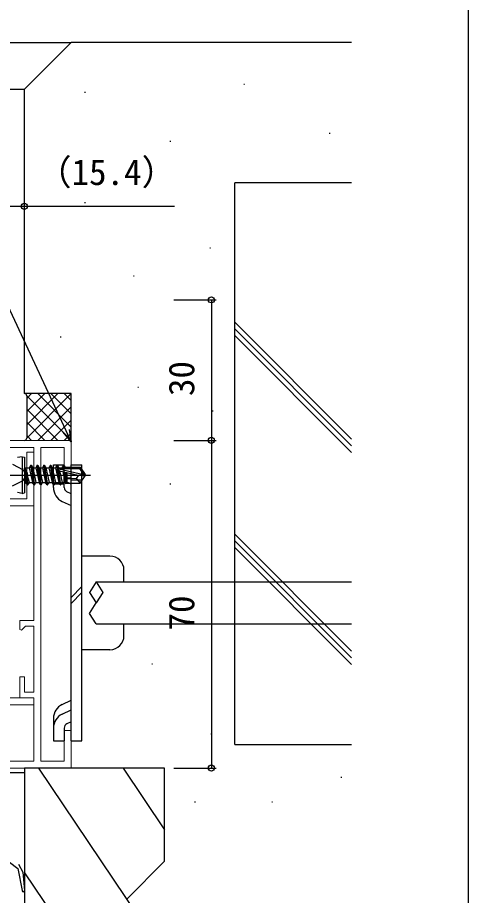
# Model space of a CAD drawing. Units: millimetres, scale not verified. Extents: x -437 to 438, y -281 to 279.
# Drawn here: x 341.7 to 438.2, y -169.9 to 17.6 of the extents above; entities that cross this region are included whole.
import ezdxf
from ezdxf.enums import TextEntityAlignment as Align

# ---------------------------------------------------------------- set-up
doc = ezdxf.new("R2010")
doc.units = ezdxf.units.MM
doc.header["$LTSCALE"] = 2
doc.layers.add('0-2_YKK_11', color=211, linetype='Continuous', lineweight=18)
for name, color, linetype in [('0-3_YKK_12', 2, 'Continuous'), ('0-4_YKK_13', 4, 'Continuous'), ('0-6_YKK_D', 6, 'Continuous'), ('0-7_YKK_ZWAK', 7, 'Continuous'), ('0-8_YSS_K', 3, 'Continuous'), ('0-9_YSS_KE', 3, 'Continuous')]:
    doc.layers.add(name, color=color, linetype=linetype)
doc.styles.add('ＭＳ ゴシック', font='')
doc.styles.get('ＭＳ ゴシック').set_extended_font_data('MS Gothic')

msp = doc.modelspace()

# ---------------------------------------------------------------- linework, layer by layer
at = {"layer": '0-2_YKK_11', "color": 4}
for points in [[(328.203, -142.7), (353.203, -142.7), (353.203, -134.7), (351.703, -134.7), (351.703, -141.2), (346.703, -141.2), (346.703, -74.2), (351.703, -74.2), (351.703, -80.7), (353.203, -80.7), (353.203, -72.7), (328.203, -72.7)], [(330.403, -74.2), (345.203, -74.2), (345.203, -111.2), (342.203, -111.2), (342.203, -113.1), (342.574, -113.254), (343.428, -112.4), (345.203, -112.4), (345.203, -126.5), (343.203, -126.5), (343.203, -123.2), (342.203, -123.2), (342.203, -127.7), (345.203, -127.7), (345.203, -141.2), (329.703, -141.2)]]:
    msp.add_lwpolyline(points, dxfattribs=at)
at = {"layer": '0-2_YKK_11', "color": 1}
msp.add_lwpolyline([(328.203, -85.2), (328.203, -129.2), (345.203, -129.2), (345.203, -127.7), (329.703, -127.7), (329.703, -119.9), (329.903, -119.7), (330.203, -119.4), (330.203, -90), (329.903, -89.7), (329.703, -89.5), (329.703, -86.7), (345.203, -86.7), (345.203, -75.2), (343.703, -75.2), (343.703, -79.529), (343.846, -79.721), (343.846, -80.679), (343.703, -80.871), (343.703, -85.2)], close=True, dxfattribs=at)
at = {"layer": '0-3_YKK_12'}
for p, q in [((161, 12.303), (353.2, 12.303)), ((161, 2.303), (343.2, 2.303))]:
    msp.add_line(p, q, dxfattribs=at)
at = {"layer": '0-4_YKK_13'}
for p, q in [((342.704, -76.213), (341.73, -76.384)), ((342.704, -76.213), (342.704, -84.036)), ((342.704, -76.213), (343.204, -76.301)), ((343.204, -76.301), (343.204, -83.948)), ((343.854, -82.224), (343.254, -78.624)), ((343.254, -78.624), (343.354, -78.624)), ((343.254, -78.624), (343.537, -81.674)), ((343.354, -78.624), (343.954, -82.224)), ((344.272, -81.674), (343.354, -78.624)), ((343.404, -78.574), (344.237, -78.574)), ((344.554, -78.024), (344.237, -78.574)), ((344.237, -78.574), (344.937, -81.674)), ((345.254, -82.224), (344.554, -78.024)), ((344.554, -78.024), (344.654, -78.024)), ((344.654, -78.024), (344.972, -78.574)), ((344.654, -78.024), (345.354, -82.224)), ((344.972, -78.574), (345.672, -81.674)), ((344.972, -78.574), (345.637, -78.574)), ((345.954, -78.024), (345.637, -78.574)), ((345.637, -78.574), (346.337, -81.674)), ((346.654, -82.224), (345.954, -78.024)), ((345.954, -78.024), (346.054, -78.024)), ((346.054, -78.024), (346.754, -82.224)), ((346.372, -78.574), (347.037, -78.574)), ((347.354, -78.024), (347.037, -78.574)), ((347.037, -78.574), (347.737, -81.674)), ((348.054, -82.224), (347.354, -78.024)), ((347.354, -78.024), (347.454, -78.024)), ((347.454, -78.024), (348.154, -82.224)), ((347.772, -78.574), (348.437, -78.574)), ((348.754, -78.024), (348.437, -78.574)), ((348.437, -78.574), (349.137, -81.674)), ((349.454, -82.224), (348.754, -78.024)), ((348.754, -78.024), (348.854, -78.024)), ((348.854, -78.024), (349.554, -82.224)), ((349.172, -78.574), (349.837, -78.574)), ((349.403, -77.926), (351.703, -77.926)), ((349.403, -80.22), (349.403, -77.926)), ((350.154, -78.024), (349.837, -78.574)), ((349.837, -78.574), (350.537, -81.674)), ((350.854, -82.224), (350.154, -78.024)), ((350.154, -78.024), (350.254, -78.024)), ((350.254, -78.024), (350.954, -82.224)), ((350.572, -78.574), (351.237, -78.574)), ((351.496, -78.124), (351.237, -78.574)), ((351.237, -78.574), (351.271, -78.728)), ((351.496, -78.124), (351.712, -78.124)), ((351.496, -78.124), (351.595, -78.724)), ((351.703, -82.758), (351.703, -77.926)), ((351.712, -78.124), (351.828, -78.724)), ((351.885, -78.424), (355.159, -78.424)), ((352.304, -78.424), (352.304, -78.724)), ((355.159, -78.424), (354.999, -78.724)), ((355.159, -78.424), (356.204, -79.974)), ((339.004, -80.124), (357.314, -80.124)), ((349.403, -82.758), (349.403, -80.22)), ((350.594, -78.781), (355.842, -79.974)), ((350.697, -79.215), (354.698, -80.124)), ((350.717, -79.219), (351.272, -81.674)), ((351.418, -79.379), (351.937, -81.674)), ((351.714, -79.446), (352.139, -82.024)), ((351.98, -79.507), (352.304, -81.173)), ((352.304, -79.58), (352.304, -81.824)), ((354.698, -80.124), (356.204, -80.124)), ((354.698, -80.124), (356.204, -80.274)), ((355.159, -81.824), (356.204, -80.274)), ((355.842, -79.974), (356.204, -79.974)), ((356.204, -80.274), (356.204, -79.974)), ((343.404, -81.674), (343.537, -81.674)), ((343.854, -82.224), (343.537, -81.674)), ((343.854, -82.224), (343.954, -82.224)), ((343.854, -82.224), (343.954, -82.224)), ((343.954, -82.224), (344.272, -81.674)), ((344.272, -81.674), (344.937, -81.674)), ((345.254, -82.224), (344.937, -81.674)), ((345.254, -82.224), (345.354, -82.224)), ((345.354, -82.224), (345.672, -81.674)), ((345.672, -81.674), (346.337, -81.674)), ((346.654, -82.224), (346.337, -81.674)), ((346.654, -82.224), (346.754, -82.224)), ((346.754, -82.224), (347.072, -81.674)), ((347.072, -81.674), (347.737, -81.674)), ((348.054, -82.224), (347.737, -81.674)), ((348.054, -82.224), (348.154, -82.224)), ((348.154, -82.224), (348.472, -81.674)), ((348.472, -81.674), (349.137, -81.674)), ((349.454, -82.224), (349.137, -81.674)), ((349.403, -81.983), (351.703, -81.983)), ((349.454, -82.224), (349.554, -82.224)), ((349.554, -82.224), (349.872, -81.674)), ((349.872, -81.674), (350.537, -81.674)), ((350.854, -82.224), (350.537, -81.674)), ((350.854, -82.224), (350.954, -82.224)), ((350.954, -82.224), (351.272, -81.674)), ((351.272, -81.674), (351.937, -81.674)), ((353.203, -82.042), (351.703, -81.332)), ((352.139, -82.024), (351.937, -81.674)), ((352.233, -81.824), (352.139, -82.024)), ((352.233, -81.824), (355.159, -81.824)), ((353.203, -81.101), (355.503, -81.101)), ((354.304, -80.824), (355.159, -81.824)), ((342.704, -84.036), (341.73, -83.864)), ((342.704, -84.036), (343.204, -83.948)), ((353.203, -84.094), (352.281, -83.664)), ((351.309, -85.749), (353.203, -86.632)), ((361.503, -97.426), (355.503, -97.426)), ((364.503, -102.926), (364.503, -100.426)), ((355.503, -103.937), (353.203, -106.238)), ((355.503, -105.221), (353.203, -107.521)), ((359.953, -105.442), (359.953, -105.176)), ((364.503, -114.426), (364.503, -111.926)), ((361.503, -117.426), (355.503, -117.426)), ((351.309, -129.103), (353.203, -128.22)), ((351.291, -131.17), (353.203, -130.265)), ((349.403, -132.094), (349.403, -134.632)), ((353.203, -132.81), (352.275, -133.249)), ((349.403, -134.153), (349.403, -136.926)), ((351.703, -134.153), (351.703, -136.926)), ((349.403, -136.926), (351.703, -136.926))]:
    msp.add_line(p, q, dxfattribs=at)
for points in [[(340.625, -77.824), (342.941, -78.979), (343.55, -80.124)], [(346.054, -78.024), (346.372, -78.574), (347.072, -81.674)], [(347.454, -78.024), (347.772, -78.574), (348.472, -81.674)], [(348.854, -78.024), (349.172, -78.574), (349.872, -81.674)], [(350.254, -78.024), (350.572, -78.574), (350.615, -78.766)], [(350.752, -78.724), (354.999, -78.724), (355.842, -79.974)], [(351.712, -78.124), (351.972, -78.574), (352.006, -78.724)], [(353.203, -136.926), (355.503, -136.926), (355.503, -77.926)], [(353.203, -136.926), (353.203, -77.926), (355.503, -77.926)], [(340.625, -82.424), (342.941, -81.269), (343.55, -80.124)], [(354.805, -80.124), (354.304, -80.824), (352.304, -81.024)], [(358.553, -102.926), (357.153, -105.176), (358.553, -107.426)], [(358.553, -102.926), (388.203, -102.926), (413.203, -102.926)], [(358.553, -102.926), (359.953, -105.176), (358.553, -107.426)], [(357.154, -105.147), (357.153, -105.162), (357.153, -105.176)], [(358.553, -111.926), (357.153, -109.676), (358.553, -107.426)], [(358.553, -111.926), (388.203, -111.926), (413.203, -111.926)], [(343.2, -143.697), (327.894, -143.697), (323.894, -130.997), (319.7, -130.997)], [(340.029, -162.797), (341.801, -164.171), (342.7, -168.888)], [(341.968, -163.238), (342.877, -164.943), (343.2, -168.885)]]:
    msp.add_lwpolyline(points, dxfattribs=at)
for centre, radius, start, end in [((343.404, -78.374), 0.2, 180, 270), ((350.752, -78.973), 0.248, 90, 257.19096), ((343.404, -81.874), 0.2, 90, 180), ((352.703, -82.758), 3.3, 180, 245), ((352.703, -82.758), 1, 180, 245), ((361.503, -100.426), 3, 0, 90), ((361.503, -114.426), 3, 270, 0), ((352.703, -132.094), 3.3, 115, 180), ((352.703, -134.153), 3.3, 115.33088, 180), ((352.703, -134.153), 1, 115.33088, 180), ((342.95, -168.888), 0.25, 180, 0)]:
    msp.add_arc(centre, radius, start, end, dxfattribs=at)
at = {"layer": '0-6_YKK_D'}
for p, q in [((343.2, -39.697), (343.2, -21.697)), ((375.2, -42.697), (384.2, -42.697)), ((383.2, -42.697), (383.2, -72.7)), ((375.2, -72.7), (384.2, -72.7)), ((375.2, -72.7), (384.2, -72.7)), ((383.2, -72.7), (383.2, -142.7)), ((375.2, -142.7), (384.2, -142.7))]:
    msp.add_line(p, q, dxfattribs=at)
for points in [[(353.203, -73), (352.126, -70.689), (311.923, 15.525), (222.38, 15.525)], [(327.8, -22.697), (343.2, -22.697), (375.276, -22.697)], [(352.745, -70.4), (353.203, -73), (351.506, -70.978)]]:
    msp.add_lwpolyline(points, dxfattribs=at)
for centre in [(343.2, -22.697), (383.2, -42.697), (383.2, -72.7), (383.2, -72.7), (383.2, -142.7)]:
    msp.add_circle(centre, 0.637, dxfattribs=at)
at = {"layer": '0-7_YKK_ZWAK'}
msp.add_lwpolyline([(-436.8, -281.2), (438.2, -281.2), (438.2, 243.8)], dxfattribs=at)
at = {"layer": '0-8_YSS_K'}
for p, q in [((390.11, 3.377), (390.31, 3.377)), ((356.056, 1.644), (356.256, 1.644)), ((408.4, -7.075), (408.6, -7.075)), ((374.346, -8.808), (374.546, -8.808)), ((356.056, -21.872), (356.256, -21.872)), ((382.836, -31.551), (383.036, -31.551)), ((366.507, -37.549), (366.707, -37.549)), ((413.2, -72.475), (388.2, -47.475)), ((350.83, -50.614), (351.03, -50.614)), ((413.2, -73.889), (388.2, -48.889)), ((413.2, -75.303), (388.2, -50.303)), ((367.431, -61.336), (367.631, -61.336)), ((343.7, -69.386), (350.386, -62.7)), ((343.7, -66.558), (347.558, -62.7)), ((343.7, -63.729), (344.729, -62.7)), ((343.7, -72.215), (353.2, -62.715)), ((353.2, -72.685), (343.7, -63.185)), ((343.7, -63.2), (343.7, -72.2)), ((353.2, -69.857), (346.043, -62.7)), ((353.2, -67.028), (348.872, -62.7)), ((353.2, -64.2), (351.7, -62.7)), ((346.043, -72.7), (353.2, -65.543)), ((350.386, -72.7), (343.7, -66.014)), ((383.358, -66.391), (383.558, -66.391)), ((347.558, -72.7), (343.7, -68.842)), ((348.872, -72.7), (353.2, -68.372)), ((351.7, -72.7), (353.2, -71.2)), ((344.729, -72.7), (343.7, -71.671)), ((374.346, -81.968), (374.546, -81.968)), ((413.2, -117.729), (388.2, -92.729)), ((413.2, -119.144), (388.2, -94.144)), ((413.2, -120.558), (388.2, -95.558)), ((383.226, -111.932), (383.426, -111.932)), ((370.435, -120.413), (370.635, -120.413)), ((383.098, -135.41), (383.298, -135.41)), ((346.2, -142.7), (373.2, -182.7)), ((364.297, -142.7), (373.2, -155.889)), ((410.926, -144.678), (411.126, -144.678)), ((379.571, -149.903), (379.771, -149.903)), ((396.101, -149.903), (396.301, -149.903)), ((343.2, -165.067), (355.103, -182.7))]:
    msp.add_line(p, q, dxfattribs=at)
for centre, start, end in [((343.2, -63.2), 0, 90), ((343.2, -72.2), 270, 0)]:
    msp.add_arc(centre, 0.5, start, end, dxfattribs=at)
at = {"layer": '0-9_YSS_KE'}
for p, q in [((343.2, 2.3), (353.2, 12.3)), ((413.2, 12.3), (353.2, 12.3)), ((413.2, -17.7), (388.2, -17.7)), ((388.2, -137.7), (388.2, -17.7)), ((388.2, -137.7), (413.2, -137.7)), ((373.2, -142.7), (343.2, -142.7)), ((343.2, -142.7), (343.2, -182.7))]:
    msp.add_line(p, q, dxfattribs=at)
for points in [[(353.2, -72.7), (353.2, -62.7), (343.2, -62.7), (343.2, 2.3)], [(365.1, -170.7), (373.2, -162.6), (373.2, -142.7)]]:
    msp.add_lwpolyline(points, dxfattribs=at)

# ---------------------------------------------------------------- texts
at = {"layer": '0-6_YKK_D', "style": 'ＭＳ ゴシック'}
msp.add_text('（15.4）', height=5.499, dxfattribs=at).set_placement((345.79, -19.802), align=Align.BOTTOM_LEFT)
for s, p in [('30', (381.2, -63.238)), ('70', (381.2, -113.325))]:
    msp.add_text(s, height=5.499, rotation=90, dxfattribs=at).set_placement(p, align=Align.BOTTOM_LEFT)

doc.saveas('drawing.dxf')
